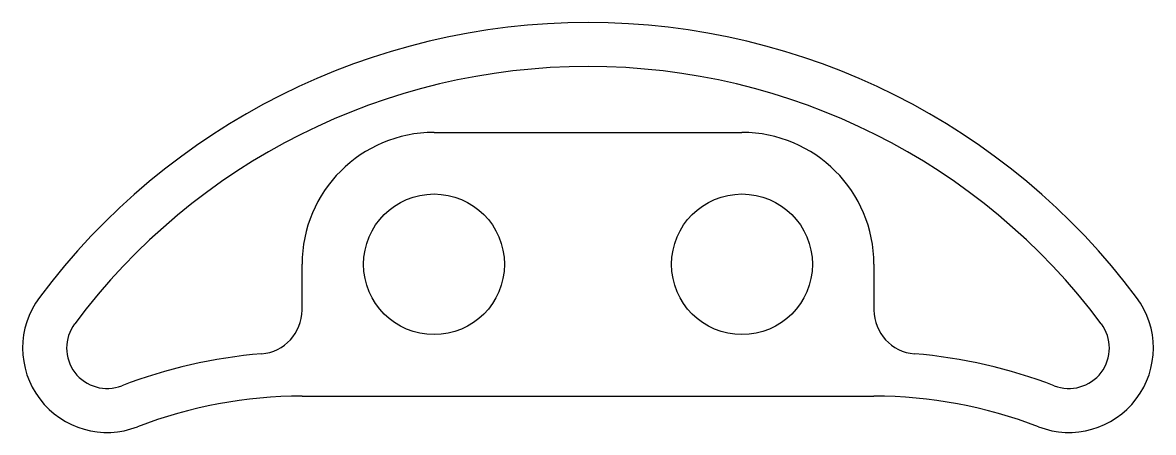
# Model space of a CAD drawing. Header units: millimetres. Extents: x -30.4 to -4.6, y 24.2 to 33.5.
import ezdxf

# ---------------------------------------------------------------- set-up
doc = ezdxf.new("R2010")
doc.units = ezdxf.units.MM

msp = doc.modelspace()

# ---------------------------------------------------------------- linework, layer by layer
at = {"color": 7, "linetype": 'Continuous', "lineweight": 25}
for p, q in [((-21, 31), (-14, 31)), ((-24, 26.96), (-24, 28)), ((-11, 28), (-11, 26.96)), ((-24, 25), (-11, 25))]:
    msp.add_line(p, q, dxfattribs=at)
for centre in [(-21, 28), (-14, 28)]:
    msp.add_circle(centre, 1.6, dxfattribs=at)
for centre, radius, start, end in [((-17.5, 17.942), 15.558, 36.7302, 143.2698), ((-17.5, 17.942), 14.558, 36.7302, 143.2698), ((-21, 28), 3, 90, 180), ((-14, 28), 3, 0, 90), ((-28.429, 26.097), 1.922, 143.2698, 291.1015), ((-6.571, 26.097), 1.922, 248.8985, 36.7302), ((-25, 26.96), 1, 274.6331, 0), ((-10, 26.96), 1, 180, 265.3669), ((-28.429, 26.097), 0.922, 143.2698, 291.1015), ((-6.571, 26.097), 0.922, 248.8985, 36.7302), ((-24, 14.62), 11.38, 94.6331, 111.1015), ((-11, 14.62), 11.38, 68.8985, 85.3669), ((-24, 14.62), 10.38, 90, 111.1015), ((-11, 14.62), 10.38, 68.8985, 90)]:
    msp.add_arc(centre, radius, start, end, dxfattribs=at)

doc.saveas('drawing.dxf')
